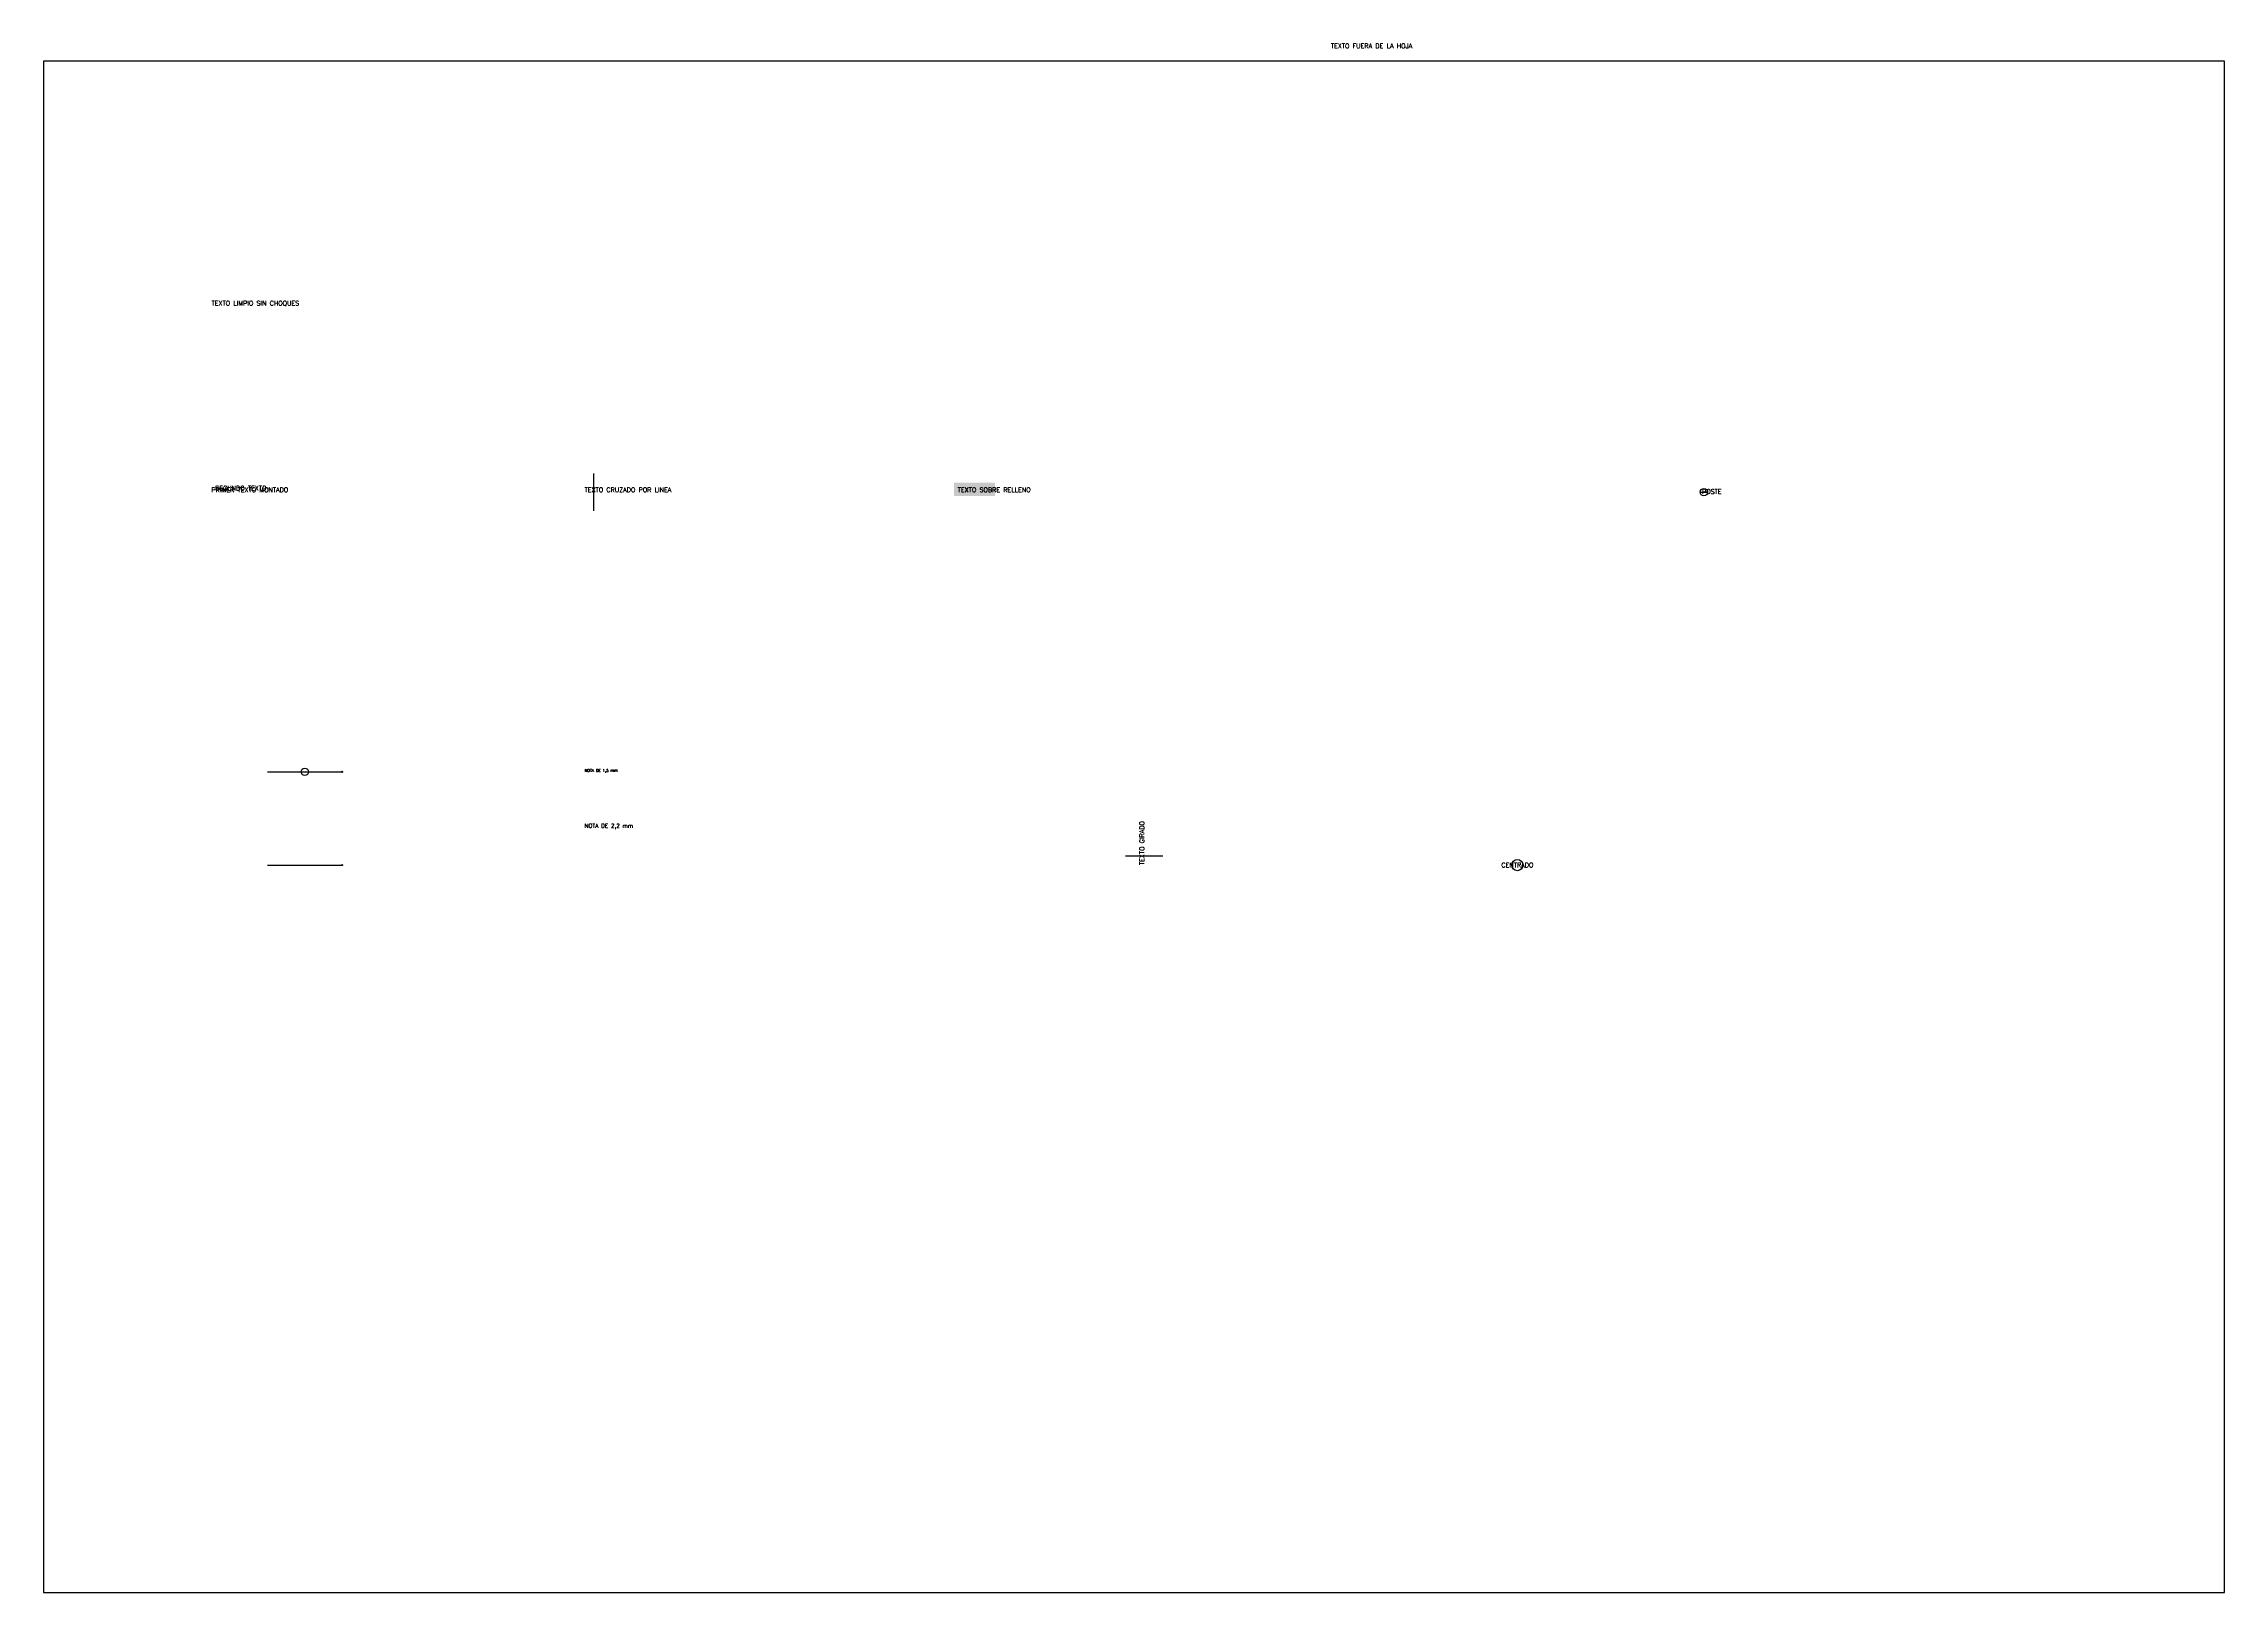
# Paper-space layout 'CASOS' of a CAD drawing. Header units: millimetres. Extents: x 10 to 1179, y 10 to 840.
import ezdxf
from ezdxf.enums import TextEntityAlignment as Align

# ---------------------------------------------------------------- set-up
doc = ezdxf.new("R2010")
doc.units = ezdxf.units.MM
doc.styles.add('E2', font='romans.shx')

# ---------------------------------------------------------------- blocks, each defined once
blk = doc.blocks.new('POSTE_PRUEBA')
blk.add_line((-2, 0), (2, 0))
blk.add_circle((0, 0), 2)

psp = doc.layouts.new('CASOS')

# ---------------------------------------------------------------- hatches: boundary and pattern name
psp.add_hatch(color=7).paths.add_polyline_path([(498, 598), (520, 598), (520, 605), (498, 605)])

# ---------------------------------------------------------------- linework, layer by layer
for p, q in [((305, 590), (305, 610)), ((590, 405), (610, 405))]:
    psp.add_line(p, q)
psp.add_lwpolyline([(10, 10), (1179, 10), (1179, 831), (10, 831)], close=True)
for points in [[(130, 450), (170, 450)], [(130, 400), (170, 400)]]:
    psp.add_lwpolyline(points)
for centre, radius in [((150, 450), 2), ((170, 450), 0.3), ((170, 400), 0.3), ((800, 400), 3)]:
    psp.add_circle(centre, radius)

# ---------------------------------------------------------------- block references
psp.add_blockref('POSTE_PRUEBA', (900, 600))

# ---------------------------------------------------------------- texts
at = {"style": 'E2'}
for s, height, p in [('TEXTO FUERA DE LA HOJA', 2.5, (700, 838)), ('TEXTO LIMPIO SIN CHOQUES', 2.5, (100, 700)), ('PRIMER TEXTO MONTADO', 2.5, (100, 600)), ('SEGUNDO TEXTO', 2.5, (102, 600.8)), ('TEXTO CRUZADO POR LINEA', 2.5, (300, 600)), ('TEXTO SOBRE RELLENO', 2.5, (500, 600)), ('POSTE', 2.5, (899, 599)), ('NOTA DE 1,5 mm', 1.5, (300, 450)), ('NOTA DE 2,2 mm', 2.2, (300, 420))]:
    psp.add_text(s, height=height, dxfattribs=at).set_placement(p)
psp.add_text('TEXTO GIRADO', height=2.5, rotation=90, dxfattribs=at).set_placement((600, 400))
psp.add_text('CENTRADO', height=2.5, dxfattribs=at).set_placement((800, 400), align=Align.MIDDLE_CENTER)

doc.saveas('drawing.dxf')
